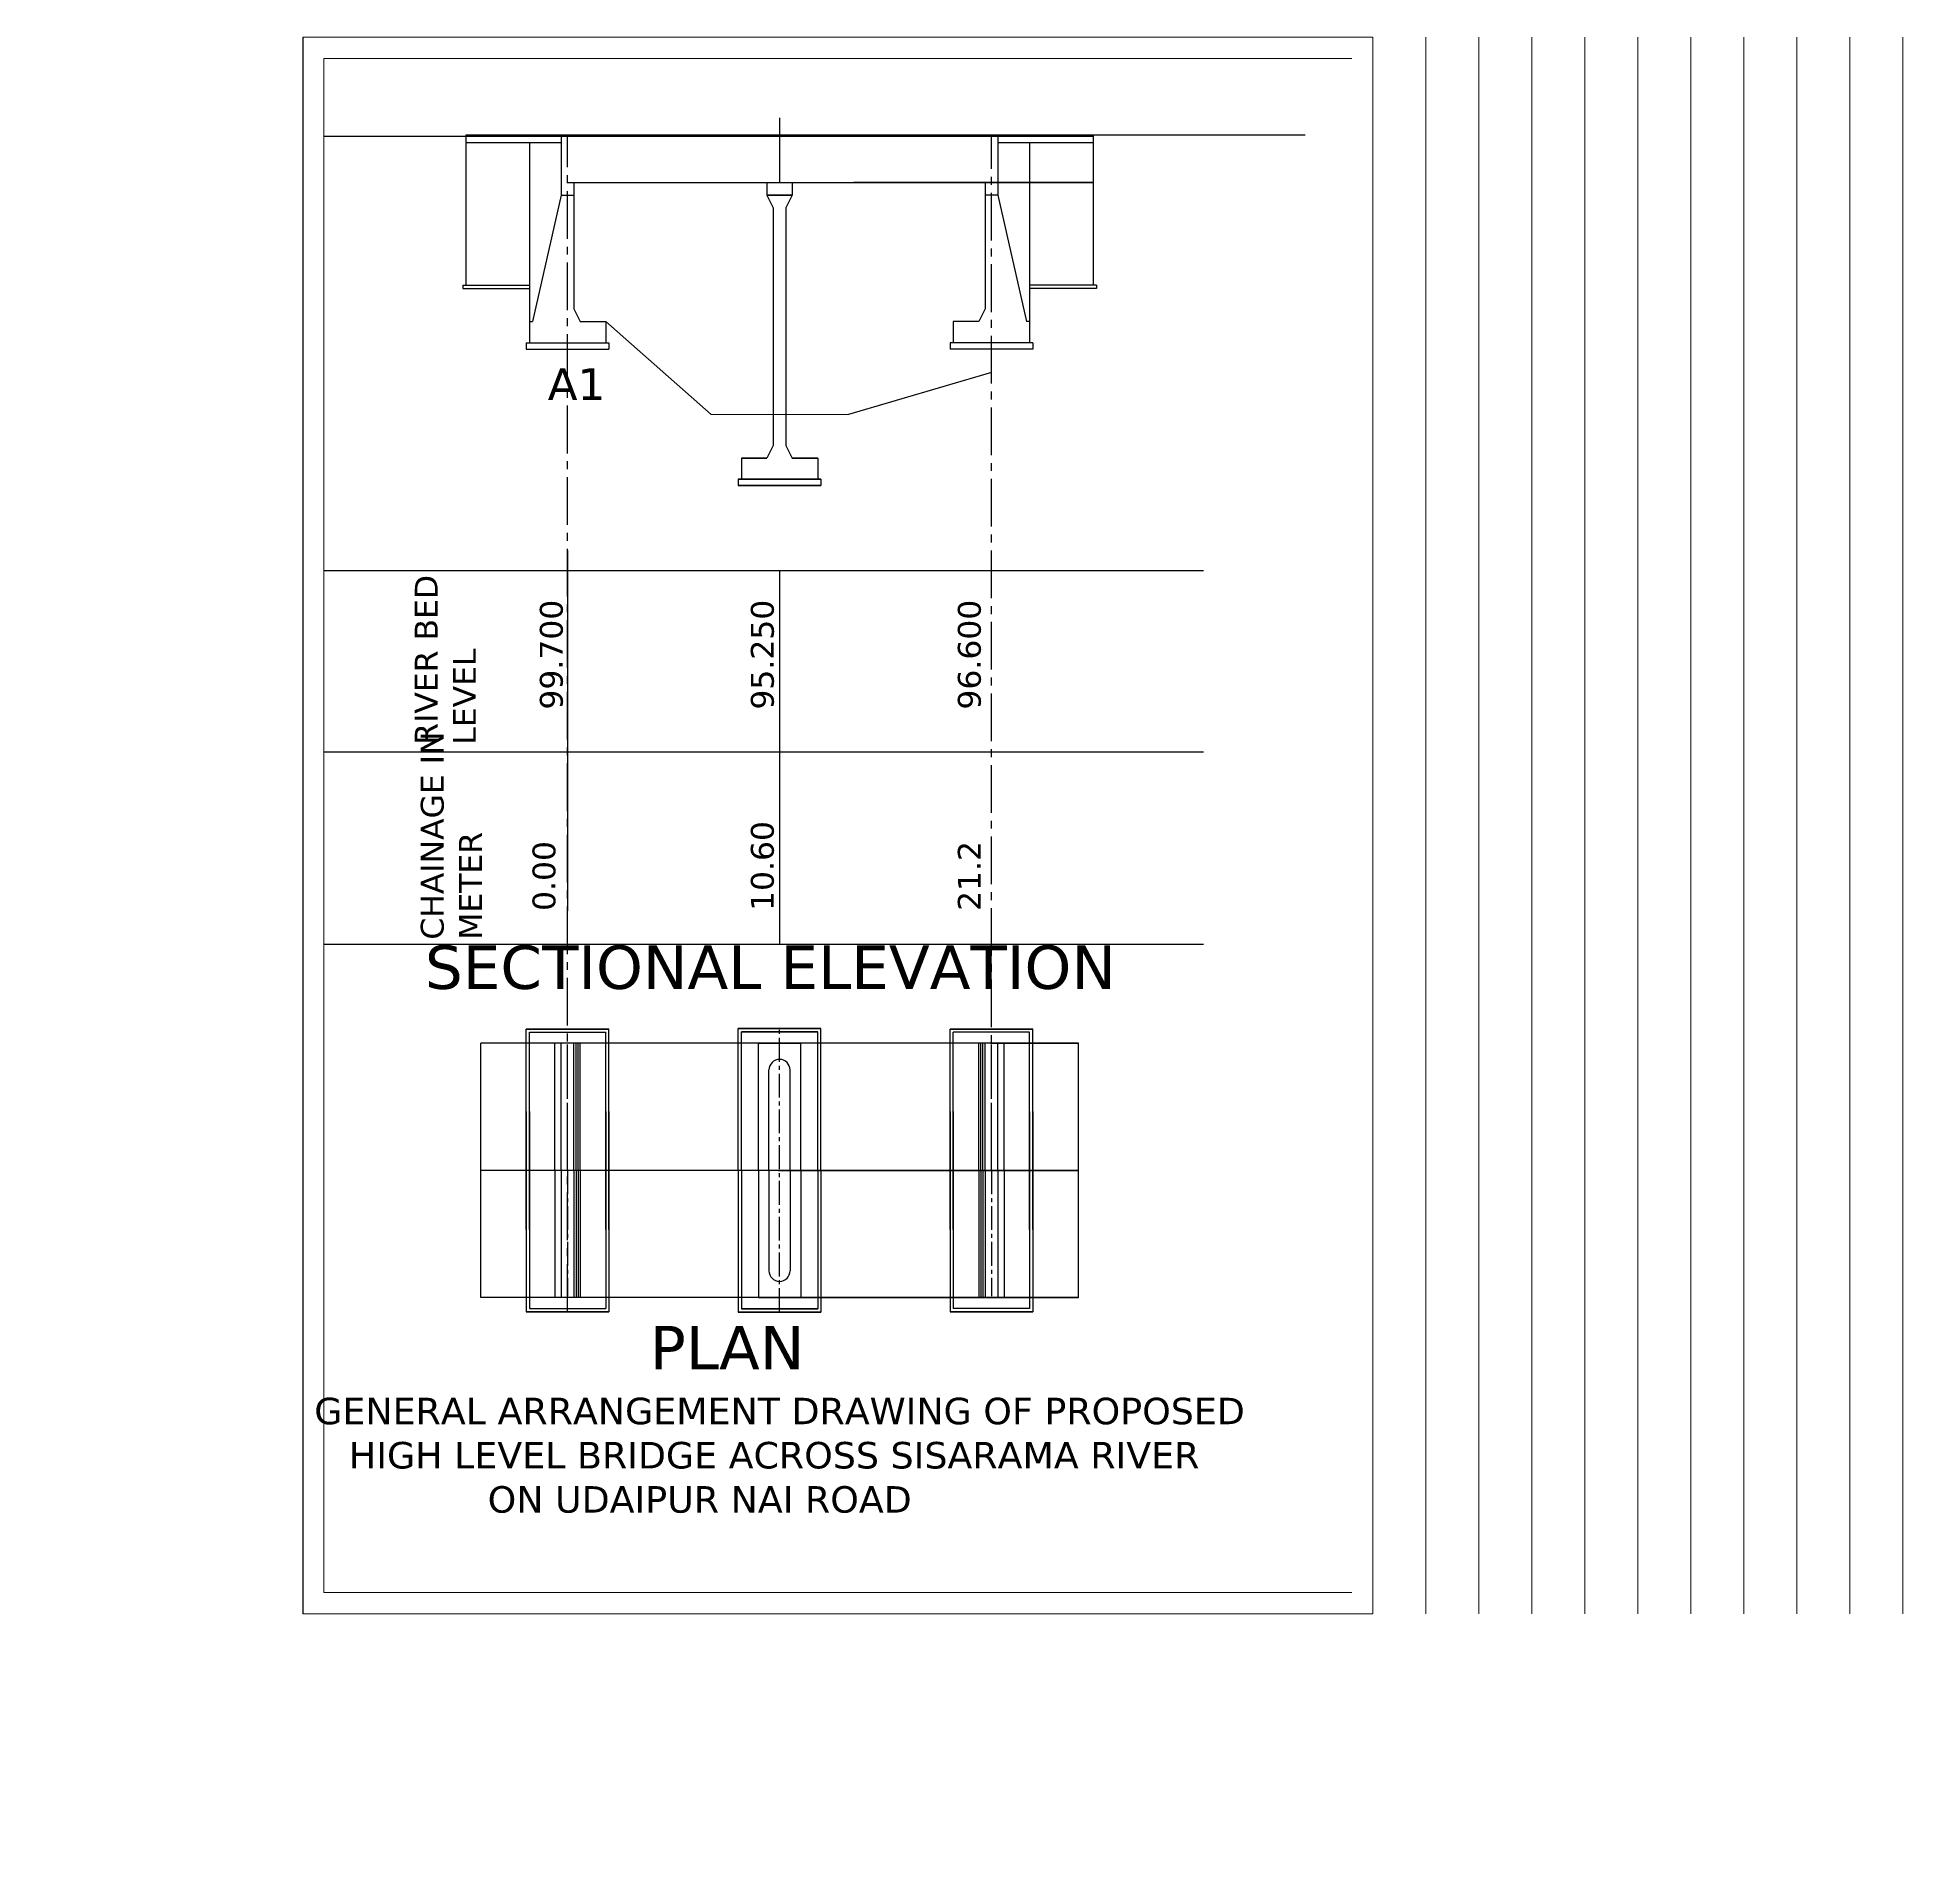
# Model space of a CAD drawing. Header units: metres. Extents: x 3053 to 91077, y 1019 to 87287.
import ezdxf

# ---------------------------------------------------------------- set-up
doc = ezdxf.new("R2010")
doc.units = ezdxf.units.M
doc.header["$MEASUREMENT"] = 0
doc.linetypes.add('CENTER2', pattern=[1.125, 0.75, -0.125, 0.125, -0.125])
for name, color, linetype in [('centreline', 6, 'CENTER2'), ('grill', 32, 'Continuous'), ('PILLER', 10, 'Continuous'), ('PLAN', 10, 'Continuous')]:
    doc.layers.add(name, color=color, linetype=linetype)
for name, color, linetype, lineweight in [('EXISTING B WALL', 5, 'Continuous', 30), ('S PROJ', 172, 'Continuous', 0), ('S TEXT', 7, 'Continuous', 20)]:
    doc.layers.add(name, color=color, linetype=linetype, lineweight=lineweight)
doc.styles.add('arial', font='ARIAL.TTF')
doc.styles.get("Standard").update_dxf_attribs({"font": 'verdana.TTF'})

msp = doc.modelspace()

# ---------------------------------------------------------------- linework, layer by layer
for p, q in [((15577, 87287), (15577, 12903)), ((38077, 83493), (38077, 80443)), ((38077, 83493), (38077, 80443)), ((38077, 83493), (38077, 80443)), ((26277, 82318), (26277, 72872)), ((49877, 82318), (49877, 72872)), ((23127, 75593), (23127, 75443)), ((23127, 75593), (26277, 75593)), ((23127, 75443), (26277, 75443)), ((53027, 75593), (49877, 75593)), ((53027, 75443), (49877, 75443)), ((53027, 75593), (53027, 75443)), ((26277, 73872), (26427, 73872)), ((49877, 73872), (49727, 73872)), ((26127, 72872), (26127, 72572)), ((26127, 72872), (30027, 72872)), ((26127, 72572), (30027, 72572)), ((30027, 72872), (30027, 72572)), ((46127, 72872), (46127, 72572)), ((50027, 72872), (46127, 72872)), ((50027, 72572), (46127, 72572)), ((50027, 72872), (50027, 72572)), ((36127, 66433), (36127, 66133)), ((36127, 66433), (40027, 66433)), ((36127, 66433), (36127, 66133)), ((40027, 66433), (36127, 66433)), ((36127, 66133), (40027, 66133)), ((40027, 66133), (36127, 66133)), ((40027, 66433), (40027, 66133)), ((40027, 66433), (40027, 66133)), ((28077, 63067), (28077, 46067)), ((28077, 63067), (28077, 46067)), ((16577, 62134), (33077, 62134)), ((33077, 62134), (38077, 62134)), ((38077, 62134), (38077, 44500)), ((38077, 62134), (38077, 44500)), ((38077, 62134), (58077, 62134)), ((38077, 61134), (38077, 46067)), ((16577, 53567), (33077, 53567)), ((33077, 53567), (38077, 53567)), ((38077, 53567), (58077, 53567)), ((16577, 44500), (33077, 44500)), ((33077, 44500), (38077, 44500)), ((38077, 44500), (58077, 44500)), ((26127, 40494), (30027, 40494)), ((26127, 31044), (26127, 40494)), ((30027, 40494), (26127, 40494)), ((26127, 40494), (30027, 40494)), ((26127, 31044), (26127, 40494)), ((30027, 40494), (26277, 40494)), ((30027, 31044), (30027, 40494)), ((30027, 31044), (30027, 40494)), ((36127, 33826), (36127, 40514)), ((36127, 40514), (40027, 40514)), ((36127, 33826), (36127, 40514)), ((36127, 33826), (36127, 40514)), ((40027, 40514), (36127, 40514)), ((36127, 33826), (36127, 40514)), ((36127, 33826), (36127, 40514)), ((40027, 40514), (36127, 40514)), ((36127, 33826), (36127, 40514)), ((40027, 33826), (40027, 40514)), ((40027, 33826), (40027, 40514)), ((40027, 33826), (40027, 40514)), ((40027, 33826), (40027, 40514)), ((40027, 33826), (40027, 40514)), ((40027, 33826), (40027, 40514)), ((46127, 40494), (49877, 40494)), ((50027, 40494), (46127, 40494)), ((46127, 31044), (46127, 40494)), ((46127, 40494), (50027, 40494)), ((50027, 40494), (46127, 40494)), ((46127, 31044), (46127, 40494)), ((50027, 31044), (50027, 40494)), ((50027, 31044), (50027, 40494)), ((26277, 40344), (29877, 40344)), ((26277, 40344), (29877, 40344)), ((26277, 31044), (26277, 40344)), ((29877, 31044), (29877, 40344)), ((36277, 40364), (39877, 40364)), ((36277, 33826), (36277, 40364)), ((36277, 33826), (36277, 40364)), ((39877, 40364), (36277, 40364)), ((36277, 33826), (36277, 40364)), ((36277, 33826), (36277, 40364)), ((39877, 40364), (36277, 40364)), ((36277, 33826), (36277, 40364)), ((37077, 39826), (39077, 39826)), ((37077, 33826), (37077, 39826)), ((39077, 39826), (37077, 39826)), ((37077, 33826), (37077, 39826)), ((39077, 39826), (37077, 39826)), ((37077, 33826), (37077, 39826)), ((39077, 33826), (39077, 39826)), ((39077, 33826), (39077, 39826)), ((39077, 33826), (39077, 39826)), ((39877, 33826), (39877, 40364)), ((39877, 33826), (39877, 40364)), ((39877, 33826), (39877, 40364)), ((39877, 33826), (39877, 40364)), ((49877, 40344), (46277, 40344)), ((49877, 40344), (46277, 40344)), ((46277, 31044), (46277, 40344)), ((49877, 31044), (49877, 40344)), ((37077, 33826), (37077, 39147)), ((39077, 33826), (39077, 39147)), ((39077, 33826), (39077, 39147)), ((37577, 33826), (37577, 38564)), ((38577, 33826), (38577, 38564)), ((38577, 33826), (38577, 38564)), ((26127, 36607), (26127, 27157)), ((26277, 36607), (26277, 27307)), ((29877, 36607), (29877, 27307)), ((30027, 36607), (30027, 27157)), ((46127, 36607), (46127, 27157)), ((46277, 36607), (46277, 27307)), ((49877, 36607), (49877, 27307)), ((50027, 36607), (50027, 27157)), ((36127, 33826), (36127, 27138)), ((36127, 33826), (36127, 27138)), ((36127, 33826), (36127, 27138)), ((36127, 33826), (36127, 27138)), ((36127, 33826), (36127, 27138)), ((36127, 33826), (36127, 27138)), ((36277, 33826), (36277, 27288)), ((36277, 33826), (36277, 27288)), ((36277, 33826), (36277, 27288)), ((36277, 33826), (36277, 27288)), ((36277, 33826), (36277, 27288)), ((37077, 33826), (37077, 28505)), ((37077, 33826), (37077, 27826)), ((37077, 33826), (37077, 27826)), ((37077, 33826), (37077, 27826)), ((37577, 33826), (37577, 29088)), ((38577, 33826), (38577, 29088)), ((38577, 33826), (38577, 29088)), ((39077, 33826), (39077, 27826)), ((39077, 33826), (39077, 28505)), ((39077, 33826), (39077, 27826)), ((39077, 33826), (39077, 28505)), ((39077, 33826), (39077, 27826)), ((39877, 33826), (39877, 27288)), ((39877, 33826), (39877, 27288)), ((39877, 33826), (39877, 27288)), ((39877, 33826), (39877, 27288)), ((40027, 33826), (40027, 27138)), ((40027, 33826), (40027, 27138)), ((40027, 33826), (40027, 27138)), ((40027, 33826), (40027, 27138)), ((40027, 33826), (40027, 27138)), ((40027, 33826), (40027, 27138)), ((26277, 27307), (29877, 27307)), ((26277, 27307), (29877, 27307)), ((36277, 27288), (39877, 27288)), ((39877, 27288), (36277, 27288)), ((39877, 27288), (36277, 27288)), ((37077, 27826), (39077, 27826)), ((39077, 27826), (37077, 27826)), ((39077, 27826), (37077, 27826)), ((49877, 27307), (46277, 27307)), ((49877, 27307), (46277, 27307)), ((26127, 27157), (30027, 27157)), ((30027, 27157), (26127, 27157)), ((26127, 27157), (30027, 27157)), ((30027, 27157), (26277, 27157)), ((36127, 27138), (40027, 27138)), ((40027, 27138), (36127, 27138)), ((40027, 27138), (36127, 27138)), ((46127, 27157), (49877, 27157)), ((50027, 27157), (46127, 27157)), ((46127, 27157), (50027, 27157)), ((50027, 27157), (46127, 27157))]:
    msp.add_line(p, q)
for centre, start, end in [((38077, 38564), 360, 180), ((38077, 38564), 360, 180), ((38077, 38564), 360, 180), ((38077, 29088), 180, 0), ((38077, 29088), 180, 360), ((38077, 29088), 180, 360)]:
    msp.add_arc(centre, 500, start, end)
at = {"layer": 'centreline', "ltscale": 3000}
for p, q in [((28077, 27157), (28077, 82618)), ((48077, 33826), (48077, 82618))]:
    msp.add_line(p, q, dxfattribs=at)
at = {"layer": 'centreline', "ltscale": 1500}
for p, q in [((38077, 27138), (38077, 40514)), ((38077, 27138), (38077, 40514)), ((38077, 27138), (38077, 40514)), ((28077, 33826), (28077, 39769)), ((48077, 33826), (48077, 39769)), ((28077, 33826), (28077, 27883)), ((48077, 33826), (48077, 27883))]:
    msp.add_line(p, q, dxfattribs=at)
at = {"layer": 'EXISTING B WALL'}
for p, q in [((16577, 82618), (52877, 82618)), ((23277, 82693), (23277, 75593)), ((23277, 82693), (33077, 82693)), ((23277, 82318), (27777, 82318)), ((33077, 82693), (62877, 82693)), ((48377, 82318), (52877, 82318)), ((52877, 82693), (52877, 75593)), ((28077, 80443), (33077, 80443)), ((33077, 80443), (52877, 80443)), ((52877, 80443), (41583, 80443)), ((33077, 39826), (23977, 39826)), ((52177, 39826), (33077, 39826)), ((38123, 39826), (38077, 39826)), ((48031, 39826), (52177, 39826)), ((52177, 33826), (23977, 33826)), ((38077, 33826), (33077, 33826)), ((38031, 33826), (52177, 33826)), ((38123, 33826), (38077, 33826)), ((48031, 33826), (52177, 33826)), ((33077, 27826), (23977, 27826)), ((52177, 27826), (33077, 27826)), ((38031, 27826), (52177, 27826)), ((38077, 27826), (52177, 27826))]:
    msp.add_line(p, q, dxfattribs=at)
at = {"layer": 'grill'}
msp.add_line((48077, 71470), (41326, 69493), dxfattribs=at)
at = {"layer": 'PILLER'}
for p, q in [((27777, 82618), (27777, 79843)), ((48377, 82618), (48377, 79843)), ((28377, 80443), (28377, 74472)), ((37477, 80443), (37477, 79843)), ((37477, 80443), (37477, 79843)), ((38677, 80443), (38677, 79843)), ((38677, 80443), (38677, 79843)), ((47777, 80443), (47777, 74472)), ((27777, 79843), (26427, 73872)), ((27777, 79843), (28377, 79843)), ((37477, 79843), (38677, 79843)), ((37477, 79843), (37777, 79243)), ((38677, 79843), (37477, 79843)), ((37477, 79843), (37777, 79243)), ((37777, 79243), (37777, 68033)), ((37777, 79243), (37777, 68033)), ((38677, 79843), (38377, 79243)), ((38677, 79843), (38377, 79243)), ((38377, 79243), (38377, 68033)), ((38377, 79243), (38377, 68033)), ((48377, 79843), (47777, 79843)), ((48377, 79843), (49727, 73872)), ((28377, 74472), (28677, 73872)), ((47777, 74472), (47477, 73872)), ((28677, 73872), (29877, 73872)), ((29877, 73872), (29877, 72872)), ((47477, 73872), (46277, 73872)), ((46277, 73872), (46277, 72872)), ((37777, 68033), (37477, 67433)), ((37777, 68033), (37477, 67433)), ((38377, 68033), (38677, 67433)), ((38377, 68033), (38677, 67433)), ((36277, 67433), (37477, 67433)), ((36277, 67433), (36277, 66433)), ((37477, 67433), (36277, 67433)), ((36277, 67433), (36277, 66433)), ((38677, 67433), (39877, 67433)), ((39877, 67433), (38677, 67433)), ((39877, 67433), (39877, 66433)), ((39877, 67433), (39877, 66433))]:
    msp.add_line(p, q, dxfattribs=at)
at = {"layer": 'PLAN'}
for p, q in [((23977, 27826), (23977, 39826)), ((27477, 33826), (27477, 39826)), ((27777, 33826), (27777, 39826)), ((28377, 33826), (28377, 39826)), ((28477, 33826), (28477, 39826)), ((28577, 33826), (28577, 39826)), ((28677, 33826), (28677, 39826)), ((47477, 33826), (47477, 39826)), ((47577, 33826), (47577, 39826)), ((47677, 33826), (47677, 39826)), ((47777, 33826), (47777, 39826)), ((48377, 33826), (48377, 39826)), ((48677, 33826), (48677, 39826)), ((52177, 27826), (52177, 39826)), ((37577, 33826), (37577, 38564)), ((37577, 33826), (37577, 38564)), ((37577, 33826), (37577, 38564)), ((38577, 33826), (38577, 38564)), ((38577, 33826), (38577, 38564)), ((38577, 33826), (38577, 38564)), ((27477, 33826), (27477, 27826)), ((27777, 33826), (27777, 27826)), ((28377, 33826), (28377, 27826)), ((28477, 33826), (28477, 27826)), ((28577, 33826), (28577, 27826)), ((28677, 33826), (28677, 27826)), ((37577, 33826), (37577, 29088)), ((37577, 33826), (37577, 29088)), ((37577, 33826), (37577, 29088)), ((38577, 33826), (38577, 29088)), ((38577, 33826), (38577, 29088)), ((38577, 33826), (38577, 29088)), ((47477, 33826), (47477, 27826)), ((47577, 33826), (47577, 27826)), ((47677, 33826), (47677, 27826)), ((47777, 33826), (47777, 27826)), ((48377, 33826), (48377, 27826)), ((48677, 33826), (48677, 27826))]:
    msp.add_line(p, q, dxfattribs=at)
for centre, start, end in [((38077, 38564), 360, 180), ((38077, 38564), 360, 180), ((38077, 38564), 360, 180), ((38077, 29088), 180, 0), ((38077, 29088), 180, 360), ((38077, 29088), 180, 360)]:
    msp.add_arc(centre, 500, start, end, dxfattribs=at)
at = {"layer": 'S TEXT'}
for p, q in [((15577, 87287), (66077, 87287)), ((66077, 87287), (66077, 12903)), ((68577, 87287), (68577, 12903)), ((71077, 87287), (71077, 12903)), ((73577, 87287), (73577, 12903)), ((76077, 87287), (76077, 12903)), ((78577, 87287), (78577, 12903)), ((81077, 87287), (81077, 12903)), ((83577, 87287), (83577, 12903)), ((86077, 87287), (86077, 12903)), ((88577, 87287), (88577, 12903)), ((91077, 87287), (91077, 12903)), ((16577, 13903), (16577, 86287)), ((16577, 86287), (65077, 86287)), ((29877, 73872), (34850, 69486)), ((34827, 69493), (41326, 69493)), ((33077, 13903), (16577, 13903)), ((65077, 13903), (33077, 13903)), ((66077, 12903), (15577, 12903))]:
    msp.add_line(p, q, dxfattribs=at)

# ---------------------------------------------------------------- texts
for s, p in [('99.700', (27847, 55567)), ('95.250', (37805, 55567)), ('96.600', (47572, 55567)), ('10.60', (37805, 46067)), ('0.00', (27500, 46067)), ('21.2', (47572, 46067))]:
    msp.add_text(s, height=1080, rotation=90).set_placement(p)
at = {"attachment_point": 1}
for s, insert, char_height, width in [('A1', (27138, 71673), 1500, 1743.25), ('             GENERAL ARRANGEMENT DRAWING OF PROPOSED \\P                HIGH LEVEL BRIDGE ACROSS SISARAMA RIVER \\P                            ON UDAIPUR NAI ROAD', (9030, 23098), 1251, 14566778)]:
    msp.add_mtext(s, dxfattribs=dict(at, insert=insert, char_height=char_height, width=width))
at = {"char_height": 1080, "attachment_point": 1, "rotation": 90}
for s, insert, width in [('RIVER BED LEVEL', (20865, 53911), 9000), ('CHAINAGE IN METER', (21149, 44710), 10000)]:
    msp.add_mtext(s, dxfattribs=dict(at, insert=insert, width=width))
at = {"layer": 'S PROJ', "char_height": 0.35, "style": 'arial'}
for insert, attachment_point in [((3054, 1024), 9), ((3089, 1023), 9), ((3095, 1022), 1)]:
    msp.add_mtext('\\A1;', dxfattribs=dict(at, insert=insert, attachment_point=attachment_point))
at = {"layer": 'S TEXT', "width": 761350.22, "attachment_point": 1}
for s, insert, char_height in [('SECTIONAL ELEVATION', (21343, 44440), 2050.31), ('PLAN', (31959, 26485), 2050.3)]:
    msp.add_mtext(s, dxfattribs=dict(at, insert=insert, char_height=char_height))
at = {"layer": 'S TEXT', "char_height": 0.35, "style": 'arial'}
for insert, attachment_point in [((3053, 1025), 9), ((3074, 1019), 1)]:
    msp.add_mtext('\\A1;', dxfattribs=dict(at, insert=insert, attachment_point=attachment_point))
at = {"layer": 'S TEXT', "char_height": 0.2, "style": 'arial'}
for insert, width, attachment_point in [((3132, 1285), 0.033, 9), ((3132, 1284), 0.033, 9), ((3132, 1283), 0.033, 9), ((3132, 1281), 0.033, 9), ((3132, 1280), 0.033, 9), ((3132, 1279), 0.033, 9), ((3144, 1287), 0.033, 1), ((3149, 1287), 4.02, 1)]:
    msp.add_mtext('\\A1;', dxfattribs=dict(at, insert=insert, width=width, attachment_point=attachment_point))

doc.saveas('drawing.dxf')
